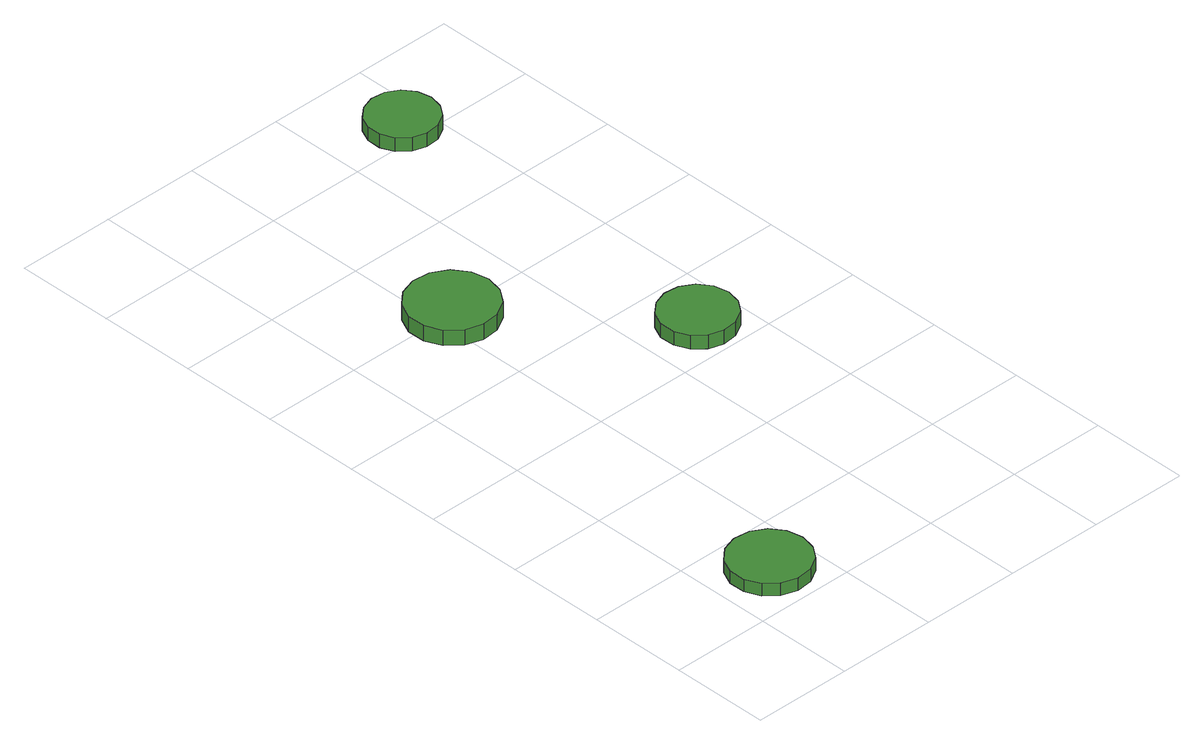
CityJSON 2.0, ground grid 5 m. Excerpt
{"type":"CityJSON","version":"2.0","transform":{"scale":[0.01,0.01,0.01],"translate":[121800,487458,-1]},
"CityObjects":{
"tree1":{"type":"SolitaryVegetationObject","attributes":{"function":"something"},"geometry":[{"type":"MultiSurface","lod":"1","boundaries":[[[0,1,2,3,4,5,6,7,8,9,10,11,12,13,14]],[[15,16,17,18,19,20,21,22,23,24,25,26,27,28,29]],[[0,29,28,1]],[[1,28,27,2]],[[2,27,26,3]],[[3,26,25,4]],[[4,25,24,5]],[[5,24,23,6]],[[6,23,22,7]],[[7,22,21,8]],[[8,21,20,9]],[[9,20,19,10]],[[10,19,18,11]],[[11,18,17,12]],[[12,17,16,13]],[[13,16,15,14]],[[14,15,29,0]]]}]},
"tree2":{"type":"SolitaryVegetationObject","attributes":{"function":"something"},"geometry":[{"type":"MultiSurface","lod":"1","boundaries":[[[30,31,32,33,34,35,36,37,38,39,40,41,42,43,44]],[[45,46,47,48,49,50,51,52,53,54,55,56,57,58,59]],[[30,59,58,31]],[[31,58,57,32]],[[32,57,56,33]],[[33,56,55,34]],[[34,55,54,35]],[[35,54,53,36]],[[36,53,52,37]],[[37,52,51,38]],[[38,51,50,39]],[[39,50,49,40]],[[40,49,48,41]],[[41,48,47,42]],[[42,47,46,43]],[[43,46,45,44]],[[44,45,59,30]]]}]},
"tree3":{"type":"SolitaryVegetationObject","attributes":{"function":"something"},"geometry":[{"type":"MultiSurface","lod":"1","boundaries":[[[60,61,62,63,64,65,66,67,68,69,70,71,72,73,74]],[[75,76,77,78,79,80,81,82,83,84,85,86,87,88,89]],[[60,89,88,61]],[[61,88,87,62]],[[62,87,86,63]],[[63,86,85,64]],[[64,85,84,65]],[[65,84,83,66]],[[66,83,82,67]],[[67,82,81,68]],[[68,81,80,69]],[[69,80,79,70]],[[70,79,78,71]],[[71,78,77,72]],[[72,77,76,73]],[[73,76,75,74]],[[74,75,89,60]]]}]},
"tree4":{"type":"SolitaryVegetationObject","attributes":{"function":"something"},"geometry":[{"type":"MultiSurface","lod":"1","boundaries":[[[90,91,92,93,94,95,96,97,98,99,100,101,102,103,104]],[[105,106,107,108,109,110,111,112,113,114,115,116,117,118,119]],[[90,119,118,91]],[[91,118,117,92]],[[92,117,116,93]],[[93,116,115,94]],[[94,115,114,95]],[[95,114,113,96]],[[96,113,112,97]],[[97,112,111,98]],[[98,111,110,99]],[[99,110,109,100]],[[100,109,108,101]],[[101,108,107,102]],[[102,107,106,103]],[[103,106,105,104]],[[104,105,119,90]]]}]}
},
"vertices":[
[482,249,136],[465,330,136],[417,396,136],[346,437,136],[264,446,136],[186,421,136],[124,365,136],[91,290,136],[91,208,136],[124,133,136],[186,78,136],[264,52,136],[346,61,136],[417,102,136],[465,169,136],[465,169,71],[417,102,71],[346,61,71],[264,52,71],[186,78,71],[124,133,71],[91,208,71],[91,290,71],[124,365,71],[186,421,71],[264,446,71],[346,437,71],[417,396,71],[465,330,71],[482,249,71],
[790,2484,155],[771,2572,155],[718,2646,155],[639,2691,155],[549,2700,155],[463,2672,155],[396,2612,155],[359,2529,155],[359,2438,155],[396,2356,155],[463,2295,155],[549,2267,155],[639,2276,155],[718,2322,155],[771,2395,155],[771,2395,73],[718,2322,73],[639,2276,73],[549,2267,73],[463,2295,73],[396,2356,73],[359,2438,73],[359,2529,73],[396,2612,73],[463,2672,73],[549,2700,73],[639,2691,73],[718,2646,73],[771,2572,73],[790,2484,73],
[1466,1711,147],[1450,1786,147],[1405,1848,147],[1339,1887,147],[1263,1895,147],[1190,1871,147],[1132,1820,147],[1101,1750,147],[1101,1673,147],[1132,1603,147],[1190,1551,147],[1263,1528,147],[1339,1536,147],[1405,1574,147],[1450,1636,147],[1450,1636,73],[1405,1574,73],[1339,1536,73],[1263,1528,73],[1190,1551,73],[1132,1603,73],[1101,1673,73],[1101,1750,73],[1132,1820,73],[1190,1871,73],[1263,1895,73],[1339,1887,73],[1405,1848,73],[1450,1786,73],[1466,1711,73],
[1528,3591,146],[1513,3661,146],[1471,3719,146],[1409,3755,146],[1338,3762,146],[1270,3740,146],[1216,3692,146],[1187,3627,146],[1187,3555,146],[1216,3490,146],[1270,3442,146],[1338,3420,146],[1409,3427,146],[1471,3463,146],[1513,3521,146],[1513,3521,73],[1471,3463,73],[1409,3427,73],[1338,3420,73],[1270,3442,73],[1216,3490,73],[1187,3555,73],[1187,3627,73],[1216,3692,73],[1270,3740,73],[1338,3762,73],[1409,3755,73],[1471,3719,73],[1513,3661,73],[1528,3591,73]
]}
